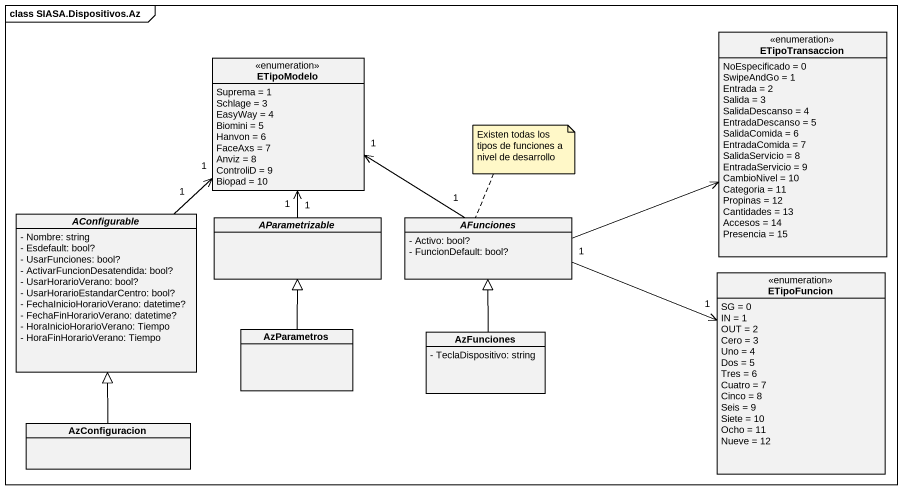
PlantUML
@startuml
mainframe class SIASA.Dispositivos.Az
hide circle
hide empty members
skinparam classAttributeIconSize 0
enum ETipoTransaccion {
  NoEspecificado = 0
  SwipeAndGo = 1
  Entrada = 2
  Salida = 3
  SalidaDescanso = 4
  EntradaDescanso = 5
  SalidaComida = 6
  EntradaComida = 7
  SalidaServicio = 8
  EntradaServicio = 9
  CambioNivel = 10
  Categoria = 11
  Propinas = 12
  Cantidades = 13
  Accesos = 14
  Presencia = 15
}
enum ETipoModelo {
  Suprema = 1
  Schlage = 3
  EasyWay = 4
  Biomini = 5
  Hanvon = 6
  FaceAxs = 7
  Anviz = 8
  ControliD = 9
  Biopad = 10
}
abstract class AConfigurable {
  - Nombre: string
  - Esdefault: bool?
  - UsarFunciones: bool?
  - ActivarFuncionDesatendida: bool?
  - UsarHorarioVerano: bool?
  - UsarHorarioEstandarCentro: bool?
  - FechaInicioHorarioVerano: datetime?
  - FechaFinHorarioVerano: datetime?
  - HoraInicioHorarioVerano: Tiempo
  - HoraFinHorarioVerano: Tiempo
}
abstract class AParametrizable
abstract class AFunciones {
  - Activo: bool?
  - FuncionDefault: bool?
}
enum ETipoFuncion {
  SG = 0
  IN = 1
  OUT = 2
  Cero = 3
  Uno = 4
  Dos = 5
  Tres = 6
  Cuatro = 7
  Cinco = 8
  Seis = 9
  Siete = 10
  Ocho = 11
  Nueve = 12
}
class AzParametros
class AzFunciones {
  - TeclaDispositivo: string
}
class AzConfiguracion
AConfigurable "1" -up-> "1" ETipoModelo
AParametrizable "1" -up-> "1" ETipoModelo
AFunciones -right-> ETipoTransaccion
AFunciones "1" -up-> "1" ETipoModelo
AFunciones "1" -right-> "1" ETipoFuncion
AzParametros -up-|> AParametrizable
AzFunciones -up-|> AFunciones
AzConfiguracion -up-|> AConfigurable
note top of AFunciones : Existen todas los tipos de funciones a nivel de desarrollo
@enduml
